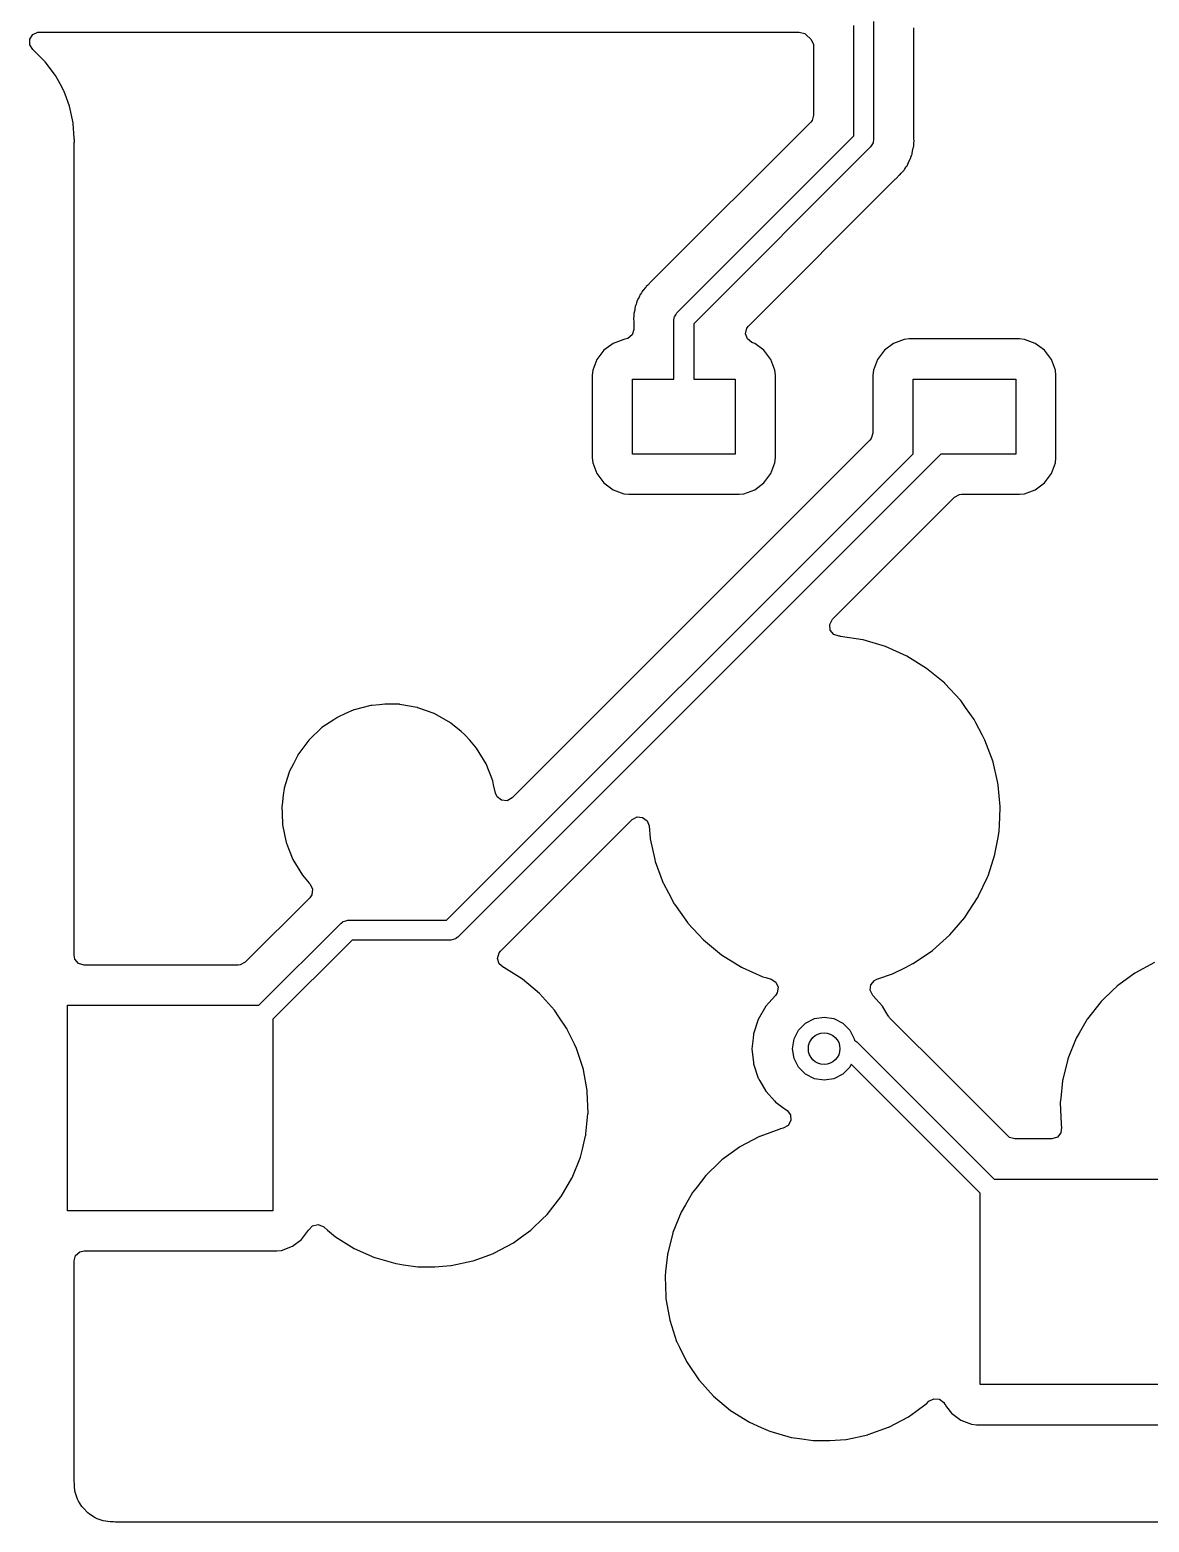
# Model space of a CAD drawing. Extents: x 3.26 to 8.16, y -5.38 to -2.28.
# Drawn here: x 6.55 to 7.108, y -5.236 to -4.493 of the extents above; entities that cross this region are included whole.
import ezdxf

# ---------------------------------------------------------------- set-up
doc = ezdxf.new("R2010")
doc.units = 0
doc.header["$MEASUREMENT"] = 0
doc.layers.add('BLACK', color=7, linetype='CONTINUOUS')

msp = doc.modelspace()

# ---------------------------------------------------------------- linework, layer by layer
at = {"layer": 'BLACK', "linetype": 'CONTINUOUS'}
for p, q in [((6.96039, -4.54578), (6.96039, -4.4908)), ((6.97023, -4.48876), (6.97023, -4.54782)), ((6.54991, -4.49758), (6.55142, -4.49523)), ((6.54991, -4.50038), (6.54991, -4.49758)), ((6.55142, -4.49523), (6.55396, -4.49407)), ((6.55396, -4.49407), (6.55467, -4.49402)), ((6.55467, -4.49402), (6.71872, -4.49402)), ((6.71872, -4.49402), (6.93324, -4.49402)), ((6.93324, -4.49402), (6.93592, -4.49481)), ((6.93592, -4.49481), (6.93674, -4.49547)), ((6.93674, -4.49547), (6.93891, -4.49764)), ((6.93891, -4.49764), (6.94025, -4.50009)), ((6.99025, -4.54641), (6.99025, -4.49186)), ((6.55142, -4.50272), (6.54991, -4.50038)), ((6.55154, -4.50282), (6.55142, -4.50272)), ((6.55755, -4.50883), (6.55154, -4.50282)), ((6.94025, -4.50009), (6.94037, -4.50115)), ((6.94037, -4.50115), (6.94037, -4.53543)), ((6.56264, -4.51563), (6.55755, -4.50883)), ((6.56494, -4.51984), (6.56264, -4.51563)), ((6.5665, -4.52269), (6.56494, -4.51984)), ((6.56671, -4.52308), (6.5665, -4.52269)), ((6.56677, -4.52325), (6.56671, -4.52308)), ((6.56744, -4.52505), (6.56677, -4.52325)), ((6.56677, -4.52325), (6.56677, -4.52325)), ((6.56968, -4.53104), (6.56744, -4.52505)), ((6.57149, -4.53934), (6.56968, -4.53104)), ((6.94037, -4.53543), (6.93958, -4.53811)), ((6.5715, -4.53952), (6.57149, -4.53934)), ((6.57202, -4.54688), (6.5715, -4.53952)), ((6.93891, -4.53894), (6.8603, -4.61756)), ((6.93958, -4.53811), (6.93891, -4.53894)), ((6.57194, -4.54991), (6.57201, -4.54909)), ((6.57194, -4.8562), (6.57194, -4.54991)), ((6.57201, -4.54909), (6.57211, -4.5485)), ((6.57206, -4.54723), (6.57202, -4.54688)), ((6.57215, -4.54782), (6.57206, -4.54723)), ((6.57211, -4.5485), (6.57214, -4.54831)), ((6.57211, -4.5485), (6.57211, -4.5485)), ((6.57214, -4.54831), (6.57215, -4.54782)), ((6.87226, -4.63391), (6.96039, -4.54578)), ((6.96937, -4.55023), (6.96879, -4.5513)), ((6.97002, -4.54922), (6.96937, -4.55023)), ((6.97006, -4.54896), (6.97002, -4.54922)), ((6.97011, -4.54887), (6.97006, -4.54896)), ((6.97023, -4.54782), (6.9701, -4.54869)), ((6.9701, -4.54869), (6.97011, -4.54887)), ((6.99027, -4.54688), (6.99025, -4.54641)), ((6.99025, -4.55017), (6.99031, -4.5494)), ((6.99025, -4.55097), (6.99025, -4.55017)), ((6.99043, -4.54861), (6.99027, -4.54688)), ((6.99031, -4.5494), (6.99038, -4.54892)), ((6.99038, -4.54892), (6.99043, -4.54861)), ((6.96879, -4.5513), (6.88066, -4.63942)), ((6.98784, -4.5586), (6.98868, -4.55707)), ((6.98868, -4.55707), (6.98876, -4.55677)), ((6.98876, -4.55677), (6.98888, -4.5563)), ((6.98876, -4.55677), (6.98876, -4.55677)), ((6.98888, -4.5563), (6.98913, -4.55556)), ((6.98913, -4.55556), (6.98932, -4.55512)), ((6.98932, -4.55512), (6.98945, -4.55483)), ((6.98945, -4.55483), (6.98972, -4.55311)), ((6.98972, -4.55311), (6.98981, -4.55266)), ((6.98981, -4.55266), (6.99017, -4.55127)), ((6.99017, -4.55127), (6.99025, -4.55097)), ((6.99017, -4.55127), (6.99017, -4.55127)), ((6.98317, -4.56523), (6.98328, -4.56512)), ((6.98328, -4.56512), (6.98405, -4.56434)), ((6.98405, -4.56434), (6.98415, -4.56422)), ((6.98415, -4.56422), (6.98445, -4.56386)), ((6.98445, -4.56386), (6.98543, -4.56282)), ((6.98543, -4.56282), (6.98564, -4.56259)), ((6.98564, -4.56259), (6.98593, -4.56208)), ((6.98593, -4.56208), (6.98603, -4.5619)), ((6.98603, -4.5619), (6.98646, -4.56125)), ((6.98646, -4.56125), (6.98675, -4.56086)), ((6.98675, -4.56086), (6.98694, -4.56062)), ((6.98694, -4.56062), (6.98764, -4.55902)), ((6.98764, -4.55902), (6.98784, -4.5586)), ((6.9079, -4.6405), (6.98075, -4.56765)), ((6.98075, -4.56765), (6.98108, -4.56735)), ((6.98108, -4.56735), (6.98133, -4.56719)), ((6.98133, -4.56719), (6.98317, -4.56523)), ((6.8541, -4.62459), (6.85398, -4.62488)), ((6.85459, -4.62396), (6.8541, -4.62459)), ((6.85502, -4.62331), (6.85459, -4.62396)), ((6.85525, -4.62288), (6.85502, -4.62331)), ((6.8554, -4.62261), (6.85525, -4.62288)), ((6.85659, -4.62134), (6.8554, -4.62261)), ((6.8569, -4.62099), (6.85659, -4.62134)), ((6.85699, -4.62086), (6.8569, -4.62099)), ((6.85777, -4.62008), (6.85699, -4.62086)), ((6.85788, -4.61997), (6.85777, -4.62008)), ((6.8595, -4.61824), (6.85788, -4.61997)), ((6.85971, -4.61802), (6.8595, -4.61824)), ((6.85997, -4.61785), (6.85971, -4.61802)), ((6.8603, -4.61756), (6.85997, -4.61785)), ((6.85133, -4.63209), (6.85123, -4.63255)), ((6.85155, -4.63068), (6.85133, -4.63209)), ((6.8516, -4.63037), (6.85155, -4.63068)), ((6.85191, -4.62964), (6.8516, -4.63037)), ((6.85217, -4.6289), (6.85191, -4.62964)), ((6.85229, -4.62843), (6.85217, -4.6289)), ((6.85237, -4.62813), (6.85229, -4.62843)), ((6.85229, -4.62843), (6.85229, -4.62843)), ((6.8532, -4.62661), (6.85237, -4.62813)), ((6.85341, -4.62619), (6.8532, -4.62661)), ((6.85398, -4.62488), (6.85341, -4.62619)), ((6.85074, -4.63581), (6.85061, -4.6366)), ((6.85061, -4.6366), (6.85064, -4.63691)), ((6.85064, -4.63691), (6.85078, -4.63833)), ((6.8508, -4.63503), (6.85074, -4.63581)), ((6.85078, -4.63833), (6.8508, -4.6388)), ((6.85123, -4.63255), (6.8508, -4.63423)), ((6.8508, -4.63423), (6.8508, -4.63503)), ((6.8508, -4.6388), (6.8508, -4.64216)), ((6.87082, -4.63739), (6.87094, -4.63652)), ((6.87082, -4.66691), (6.87082, -4.63739)), ((6.87093, -4.63634), (6.87098, -4.63624)), ((6.87094, -4.63652), (6.87093, -4.63634)), ((6.87098, -4.63624), (6.87102, -4.63599)), ((6.87102, -4.63599), (6.87168, -4.63497)), ((6.87168, -4.63497), (6.87226, -4.63391)), ((6.88066, -4.63942), (6.88066, -4.66691)), ((6.8479, -4.64668), (6.84637, -4.6471)), ((6.85001, -4.64485), (6.8479, -4.64668)), ((6.8508, -4.64216), (6.85001, -4.64485)), ((6.90646, -4.64435), (6.90705, -4.64162)), ((6.90743, -4.64697), (6.90646, -4.64435)), ((6.90705, -4.64162), (6.9079, -4.6405)), ((6.90966, -4.64865), (6.90743, -4.64697)), ((6.98802, -4.64689), (6.98557, -4.64716)), ((7.04299, -4.64689), (6.98802, -4.64689)), ((7.04544, -4.64716), (7.04299, -4.64689)), ((6.83585, -4.65261), (6.83241, -4.6572)), ((6.84044, -4.64917), (6.83585, -4.65261)), ((6.84581, -4.64716), (6.84044, -4.64917)), ((6.84637, -4.6471), (6.84581, -4.64716)), ((6.91104, -4.64917), (6.90966, -4.64865)), ((6.91563, -4.65261), (6.91104, -4.64917)), ((6.91907, -4.6572), (6.91563, -4.65261)), ((6.97561, -4.65261), (6.97217, -4.6572)), ((6.9802, -4.64917), (6.97561, -4.65261)), ((6.98557, -4.64716), (6.9802, -4.64917)), ((7.05081, -4.64917), (7.04544, -4.64716)), ((7.05539, -4.65261), (7.05081, -4.64917)), ((7.05883, -4.6572), (7.05539, -4.65261)), ((6.83241, -4.6572), (6.83039, -4.66257)), ((6.92108, -4.66257), (6.91907, -4.6572)), ((6.97217, -4.6572), (6.97016, -4.66257)), ((7.06085, -4.66257), (7.05883, -4.6572)), ((6.83039, -4.66257), (6.83013, -4.66502)), ((6.83013, -4.66502), (6.83013, -4.70621)), ((6.85015, -4.70431), (6.85015, -4.66691)), ((6.85015, -4.66691), (6.87082, -4.66691)), ((6.88066, -4.66691), (6.90133, -4.66691)), ((6.90133, -4.66691), (6.90133, -4.70431)), ((6.92135, -4.66502), (6.92108, -4.66257)), ((6.92135, -4.70621), (6.92135, -4.66502)), ((6.97016, -4.66257), (6.96989, -4.66502)), ((6.96989, -4.66502), (6.96989, -4.6939)), ((6.98991, -4.70424), (6.98991, -4.66691)), ((6.98991, -4.66691), (7.04109, -4.66691)), ((7.04109, -4.66691), (7.04109, -4.70431)), ((7.06111, -4.66502), (7.06085, -4.66257)), ((7.06111, -4.70621), (7.06111, -4.66502)), ((6.96844, -4.6974), (6.79018, -4.87566)), ((6.9691, -4.69658), (6.96844, -4.6974)), ((6.96989, -4.6939), (6.9691, -4.69658)), ((6.75756, -4.9366), (6.98991, -4.70424)), ((7.00376, -4.70431), (6.76308, -4.945)), ((6.83013, -4.70621), (6.83039, -4.70866)), ((6.90133, -4.70431), (6.85015, -4.70431)), ((6.92108, -4.70866), (6.92135, -4.70621)), ((7.04109, -4.70431), (7.00376, -4.70431)), ((7.06085, -4.70866), (7.06111, -4.70621)), ((6.83039, -4.70866), (6.83241, -4.71403)), ((6.91907, -4.71403), (6.92108, -4.70866)), ((7.05883, -4.71403), (7.06085, -4.70866)), ((6.83241, -4.71403), (6.83585, -4.71861)), ((6.83585, -4.71861), (6.84044, -4.72205)), ((6.91104, -4.72205), (6.91563, -4.71861)), ((6.91563, -4.71861), (6.91907, -4.71403)), ((7.05081, -4.72205), (7.05539, -4.71861)), ((7.05539, -4.71861), (7.05883, -4.71403)), ((6.84044, -4.72205), (6.84581, -4.72407)), ((6.84581, -4.72407), (6.84825, -4.72433)), ((6.84825, -4.72433), (6.90322, -4.72433)), ((6.90322, -4.72433), (6.90567, -4.72407)), ((6.90567, -4.72407), (6.91104, -4.72205)), ((6.94977, -4.78662), (7.0106, -4.72579)), ((7.0106, -4.72579), (7.01305, -4.72445)), ((7.01305, -4.72445), (7.01411, -4.72433)), ((7.01411, -4.72433), (7.04299, -4.72433)), ((7.04299, -4.72433), (7.04544, -4.72407)), ((7.04544, -4.72407), (7.05081, -4.72205)), ((6.9484, -4.7892), (6.94977, -4.78662)), ((6.94867, -4.79198), (6.9484, -4.7892)), ((6.9504, -4.79418), (6.94867, -4.79198)), ((6.95305, -4.79508), (6.9504, -4.79418)), ((6.95335, -4.7951), (6.95305, -4.79508)), ((6.95357, -4.79511), (6.95335, -4.7951)), ((6.95371, -4.79513), (6.95357, -4.79511)), ((6.96489, -4.7969), (6.95371, -4.79513)), ((6.95371, -4.79513), (6.95371, -4.79513)), ((6.96505, -4.79693), (6.96489, -4.7969)), ((6.96489, -4.7969), (6.96489, -4.7969)), ((6.9762, -4.80025), (6.96505, -4.79693)), ((6.9868, -4.80501), (6.9762, -4.80025)), ((6.99668, -4.81114), (6.9868, -4.80501)), ((7.00567, -4.81852), (6.99668, -4.81114)), ((7.00578, -4.81864), (7.00567, -4.81852)), ((7.01348, -4.8269), (7.00578, -4.81864)), ((6.71105, -4.83189), (6.70718, -4.83363)), ((6.71124, -4.8318), (6.71105, -4.83188)), ((6.71105, -4.83188), (6.71105, -4.83189)), ((6.71145, -4.83175), (6.71124, -4.8318)), ((6.71983, -4.82957), (6.71145, -4.83175)), ((6.71145, -4.83175), (6.71145, -4.83175)), ((6.72004, -4.82952), (6.71983, -4.82957)), ((6.71983, -4.82957), (6.71983, -4.82957)), ((6.72024, -4.8295), (6.72004, -4.82952)), ((6.72417, -4.82917), (6.72024, -4.8295)), ((6.72024, -4.8295), (6.72024, -4.8295)), ((6.7268, -4.82894), (6.72417, -4.82917)), ((6.73319, -4.82894), (6.7268, -4.82894)), ((6.73325, -4.82895), (6.73319, -4.82894)), ((6.73344, -4.82895), (6.73325, -4.82895)), ((6.73325, -4.82895), (6.73325, -4.82895)), ((6.73414, -4.82899), (6.73344, -4.82895)), ((6.7343, -4.82902), (6.73414, -4.82899)), ((6.74287, -4.83057), (6.7343, -4.82902)), ((6.7343, -4.82902), (6.7343, -4.82902)), ((6.74308, -4.8306), (6.74287, -4.83057)), ((6.74287, -4.83057), (6.74287, -4.83057)), ((6.74328, -4.83068), (6.74308, -4.8306)), ((6.75142, -4.83363), (6.74328, -4.83068)), ((6.74328, -4.83068), (6.74328, -4.83068)), ((7.0136, -4.82702), (7.01348, -4.8269)), ((7.01348, -4.8269), (7.01348, -4.8269)), ((7.01369, -4.82716), (7.0136, -4.82702)), ((7.01611, -4.83057), (7.01369, -4.82716)), ((7.01369, -4.82716), (7.01369, -4.82716)), ((7.02033, -4.8365), (7.01611, -4.83057)), ((6.7013, -4.83665), (6.69543, -4.8406)), ((6.70279, -4.83565), (6.7013, -4.83665)), ((6.70296, -4.83553), (6.70279, -4.83565)), ((6.70279, -4.83565), (6.70279, -4.83565)), ((6.70718, -4.83363), (6.70296, -4.83553)), ((6.75162, -4.8337), (6.75142, -4.83363)), ((6.75142, -4.83363), (6.75142, -4.83363)), ((6.75951, -4.8382), (6.75162, -4.8337)), ((6.75967, -4.83833), (6.75951, -4.8382)), ((6.76487, -4.84259), (6.75967, -4.83833)), ((6.75967, -4.83833), (6.75967, -4.83833)), ((7.02122, -4.8382), (7.02033, -4.8365)), ((7.02434, -4.84411), (7.02122, -4.8382)), ((6.68886, -4.84687), (6.68343, -4.85416)), ((6.69543, -4.8406), (6.68886, -4.84687)), ((6.76653, -4.84395), (6.76487, -4.84259)), ((6.76667, -4.84411), (6.76653, -4.84395)), ((6.76906, -4.84687), (6.76667, -4.84411)), ((6.76667, -4.84411), (6.76667, -4.84411)), ((6.77249, -4.85081), (6.76906, -4.84687)), ((7.02575, -4.84679), (7.02434, -4.84411)), ((7.02977, -4.8577), (7.02575, -4.84679)), ((6.68334, -4.85434), (6.68119, -4.85858)), ((6.68343, -4.85416), (6.68334, -4.85434)), ((6.7772, -4.85858), (6.77249, -4.85081)), ((6.57194, -4.95394), (6.57194, -4.8562)), ((6.67932, -4.86225), (6.679, -4.86329)), ((6.68119, -4.85858), (6.67932, -4.86225)), ((6.78053, -4.86703), (6.7772, -4.85858)), ((7.0298, -4.85786), (7.02977, -4.8577)), ((7.03194, -4.86742), (7.0298, -4.85786)), ((7.0298, -4.85786), (7.0298, -4.85786)), ((6.679, -4.86329), (6.67669, -4.87073)), ((6.78096, -4.86904), (6.78053, -4.86703)), ((6.78182, -4.87317), (6.78096, -4.86904)), ((7.0323, -4.86904), (7.03194, -4.86742)), ((7.03232, -4.86921), (7.0323, -4.86904)), ((7.03326, -4.87993), (7.03232, -4.86921)), ((6.67619, -4.8742), (6.67555, -4.87906)), ((6.67663, -4.87093), (6.67619, -4.8742)), ((6.67669, -4.87073), (6.67663, -4.87093)), ((6.67669, -4.87073), (6.67669, -4.87073)), ((6.78271, -4.87512), (6.78182, -4.87317)), ((6.78494, -4.8768), (6.78271, -4.87512)), ((6.78773, -4.877), (6.78494, -4.8768)), ((6.79018, -4.87566), (6.78773, -4.877)), ((6.67555, -4.87906), (6.67543, -4.87993)), ((6.67543, -4.87993), (6.67544, -4.88014)), ((6.67544, -4.88014), (6.67544, -4.88014)), ((6.67544, -4.88014), (6.67555, -4.88317)), ((6.67555, -4.88317), (6.67577, -4.88901)), ((7.03293, -4.88921), (7.03331, -4.88079)), ((7.03332, -4.88063), (7.03326, -4.87993)), ((7.03331, -4.88079), (7.03332, -4.88063)), ((7.03331, -4.88079), (7.03331, -4.88079)), ((6.67577, -4.88901), (6.67764, -4.8979)), ((6.78437, -4.95202), (6.84993, -4.88645)), ((6.84993, -4.88645), (6.85239, -4.88511)), ((6.85239, -4.88511), (6.85517, -4.88531)), ((6.85517, -4.88531), (6.85741, -4.88699)), ((6.85741, -4.88699), (6.85838, -4.88953)), ((6.85838, -4.88953), (6.85894, -4.89588)), ((7.03276, -4.8924), (7.03279, -4.89224)), ((7.03279, -4.89224), (7.03293, -4.88921)), ((6.67764, -4.8979), (6.67771, -4.89809)), ((6.67771, -4.89809), (6.67771, -4.89809)), ((6.67771, -4.89809), (6.67876, -4.90075)), ((6.85894, -4.89588), (6.85897, -4.89604)), ((6.85897, -4.89604), (6.85897, -4.89604)), ((6.85897, -4.89604), (6.86128, -4.90634)), ((7.03073, -4.90368), (7.03208, -4.89617)), ((7.03208, -4.89617), (7.03276, -4.8924)), ((7.03276, -4.8924), (7.03276, -4.8924)), ((6.67876, -4.90075), (6.68097, -4.90634)), ((6.68097, -4.90634), (6.68569, -4.91411)), ((6.86128, -4.90634), (6.86147, -4.90723)), ((6.86147, -4.90723), (6.86549, -4.91814)), ((7.02746, -4.91386), (7.03068, -4.90384)), ((7.03068, -4.90384), (7.03073, -4.90368)), ((7.03068, -4.90384), (7.03068, -4.90384)), ((6.68569, -4.91411), (6.68911, -4.91805)), ((7.02718, -4.91475), (7.02746, -4.91386)), ((6.68911, -4.91805), (6.68956, -4.91858)), ((6.68956, -4.91858), (6.69073, -4.92112)), ((6.69073, -4.92112), (6.69033, -4.92389)), ((6.86549, -4.91814), (6.86557, -4.91828)), ((6.86557, -4.91828), (6.86557, -4.91828)), ((6.86557, -4.91828), (6.86802, -4.92293)), ((7.02258, -4.92444), (7.02688, -4.91539)), ((7.02688, -4.91539), (7.02718, -4.91475)), ((6.68932, -4.92534), (6.65722, -4.95745)), ((6.69033, -4.92389), (6.68932, -4.92534)), ((6.86802, -4.92293), (6.87091, -4.92842)), ((6.87091, -4.92842), (6.87101, -4.92856)), ((6.87101, -4.92856), (6.87755, -4.93777)), ((7.01595, -4.93487), (7.0221, -4.92539)), ((7.0221, -4.92539), (7.02219, -4.92526)), ((7.0221, -4.92539), (7.0221, -4.92539)), ((7.02219, -4.92526), (7.02258, -4.92444)), ((6.70607, -4.93719), (6.70725, -4.93694)), ((6.70725, -4.93694), (6.70841, -4.9366)), ((6.70841, -4.9366), (6.75756, -4.9366)), ((7.0104, -4.94137), (7.01575, -4.93513)), ((7.01575, -4.93513), (7.01586, -4.93501)), ((7.01575, -4.93513), (7.01575, -4.93513)), ((7.01586, -4.93501), (7.01595, -4.93487)), ((7.01595, -4.93487), (7.01595, -4.93487)), ((6.66405, -4.97892), (6.70493, -4.93804)), ((6.70493, -4.93804), (6.70564, -4.93751)), ((6.70564, -4.93751), (6.70576, -4.93738)), ((6.70576, -4.93738), (6.70586, -4.93735)), ((6.70586, -4.93735), (6.70607, -4.93719)), ((6.87755, -4.93777), (6.87755, -4.93777)), ((6.87755, -4.93777), (6.87765, -4.9379)), ((6.87765, -4.9379), (6.87776, -4.93802)), ((6.87776, -4.93802), (6.87776, -4.93802)), ((6.87776, -4.93802), (6.88306, -4.94371)), ((6.88306, -4.94371), (6.88558, -4.9464)), ((6.99962, -4.95158), (7.00829, -4.94383)), ((7.00829, -4.94383), (7.0104, -4.94137)), ((6.71045, -4.94644), (6.67101, -4.98588)), ((6.7596, -4.94644), (6.71045, -4.94644)), ((6.76076, -4.9461), (6.7596, -4.94644)), ((6.76194, -4.94584), (6.76076, -4.9461)), ((6.76215, -4.94569), (6.76194, -4.94584)), ((6.76225, -4.94566), (6.76215, -4.94569)), ((6.76237, -4.94552), (6.76225, -4.94566)), ((6.76308, -4.945), (6.76237, -4.94552)), ((6.88558, -4.9464), (6.89456, -4.95378)), ((6.99001, -4.95812), (6.99962, -4.95158)), ((6.57239, -4.956), (6.57194, -4.95394)), ((6.57422, -4.95811), (6.57239, -4.956)), ((6.5769, -4.9589), (6.57422, -4.95811)), ((6.65371, -4.9589), (6.5769, -4.9589)), ((6.65476, -4.95879), (6.65371, -4.9589)), ((6.65722, -4.95745), (6.65476, -4.95879)), ((6.78292, -4.95557), (6.78368, -4.95288)), ((6.78373, -4.95825), (6.78292, -4.95557)), ((6.78368, -4.95288), (6.78437, -4.95202)), ((6.7857, -4.95992), (6.78373, -4.95825)), ((6.89456, -4.95378), (6.90444, -4.95991)), ((6.98612, -4.96006), (6.98986, -4.95819)), ((6.98986, -4.95819), (6.99001, -4.95812)), ((6.98986, -4.95819), (6.98986, -4.95819)), ((7.11023, -4.95769), (7.10047, -4.96288)), ((6.78567, -4.95996), (6.7857, -4.95992)), ((6.78583, -4.96004), (6.78567, -4.95996)), ((6.78598, -4.96011), (6.78583, -4.96004)), ((6.79536, -4.96597), (6.78598, -4.96011)), ((6.80383, -4.97308), (6.79536, -4.96597)), ((6.90444, -4.95991), (6.90459, -4.95998)), ((6.90459, -4.95998), (6.90459, -4.95998)), ((6.90459, -4.95998), (6.90478, -4.96006)), ((6.90478, -4.96006), (6.91505, -4.96468)), ((6.91505, -4.96468), (6.9165, -4.96511)), ((6.9165, -4.96511), (6.91917, -4.96591)), ((6.91917, -4.96591), (6.92151, -4.96743)), ((6.96895, -4.9687), (6.97074, -4.96655)), ((6.97074, -4.96655), (6.97189, -4.96598)), ((6.97189, -4.96598), (6.97229, -4.96584)), ((6.97229, -4.96584), (6.97961, -4.96332)), ((6.97961, -4.96332), (6.98612, -4.96006)), ((7.10033, -4.96298), (7.09245, -4.9687)), ((7.10047, -4.96288), (7.10033, -4.96298)), ((7.10033, -4.96298), (7.10033, -4.96298)), ((6.81123, -4.9813), (6.80383, -4.97308)), ((6.92144, -4.97398), (6.91804, -4.97775)), ((6.92226, -4.97274), (6.92144, -4.97398)), ((6.92151, -4.96743), (6.92266, -4.96997)), ((6.92266, -4.96997), (6.92226, -4.97274)), ((6.96861, -4.97147), (6.96895, -4.9687)), ((6.96982, -4.97399), (6.96861, -4.97147)), ((6.97472, -4.97943), (6.96982, -4.97399)), ((7.08967, -4.97116), (7.08356, -4.97706)), ((7.09139, -4.9695), (7.08967, -4.97116)), ((7.09152, -4.96938), (7.09139, -4.9695)), ((7.09139, -4.9695), (7.09139, -4.9695)), ((7.09245, -4.9687), (7.09152, -4.96938)), ((6.56865, -5.08128), (6.56865, -4.97892)), ((6.56865, -4.97892), (6.66405, -4.97892)), ((6.81347, -4.98461), (6.81123, -4.9813)), ((6.91653, -4.97943), (6.91277, -4.98595)), ((6.91804, -4.97775), (6.91653, -4.97943)), ((6.97653, -4.98258), (6.97472, -4.97943)), ((7.08356, -4.97706), (7.07676, -4.98577)), ((6.67101, -4.98588), (6.67101, -5.08128)), ((6.81732, -4.99032), (6.81347, -4.98461)), ((6.91277, -4.98595), (6.91044, -4.9931)), ((6.93288, -4.99132), (6.93636, -4.98783)), ((6.93636, -4.98783), (6.94075, -4.9856)), ((6.94075, -4.9856), (6.94562, -4.98483)), ((6.94562, -4.98483), (6.95049, -4.9856)), ((6.95049, -4.9856), (6.95488, -4.98783)), ((6.95488, -4.98783), (6.95836, -4.99132)), ((6.97731, -4.98392), (6.97653, -4.98258)), ((6.97766, -4.98443), (6.97731, -4.98392)), ((6.97779, -4.98455), (6.97766, -4.98443)), ((6.97795, -4.9848), (6.97779, -4.98455)), ((6.97825, -4.98513), (6.97795, -4.9848)), ((7.00807, -5.01495), (6.97825, -4.98513)), ((7.07667, -4.98592), (7.07267, -4.99285)), ((7.07676, -4.98577), (7.07667, -4.98592)), ((7.07667, -4.98592), (7.07667, -4.98592)), ((6.81742, -4.99047), (6.81732, -4.99032)), ((6.81732, -4.99032), (6.81732, -4.99032)), ((6.81768, -4.99099), (6.81742, -4.99047)), ((6.82122, -4.99825), (6.81768, -4.99099)), ((6.91021, -4.99535), (6.90966, -5.00057)), ((6.91042, -4.99335), (6.91021, -4.99535)), ((6.91044, -4.9931), (6.91042, -4.99335)), ((6.91042, -4.99335), (6.91042, -4.99335)), ((6.92987, -5.00057), (6.93064, -4.99571)), ((6.93064, -4.99571), (6.93288, -4.99132)), ((6.95836, -4.99132), (6.9606, -4.99571)), ((6.9606, -4.99571), (6.96071, -4.99644)), ((6.96071, -4.99644), (6.96083, -4.99651)), ((7.07123, -4.99535), (7.06708, -5.0056)), ((7.07267, -4.99285), (7.07123, -4.99535)), ((6.82227, -5.00041), (6.82122, -4.99825)), ((6.82568, -5.01092), (6.82227, -5.00041)), ((6.90966, -5.00057), (6.90968, -5.00083)), ((6.90968, -5.00083), (6.91036, -5.0073)), ((6.93064, -5.00544), (6.92987, -5.00057)), ((6.96083, -4.99651), (6.9619, -4.99709)), ((6.9619, -4.99709), (7.03034, -5.06553)), ((6.82571, -5.01109), (6.82568, -5.01092)), ((6.82754, -5.02145), (6.82571, -5.01109)), ((6.91036, -5.0073), (6.91044, -5.00805)), ((6.91044, -5.00805), (6.91277, -5.0152)), ((6.93288, -5.00983), (6.93064, -5.00544)), ((6.93636, -5.01331), (6.93288, -5.00983)), ((6.95836, -5.00983), (6.95488, -5.01331)), ((6.95916, -5.00827), (6.95836, -5.00983)), ((7.02338, -5.07249), (6.95916, -5.00827)), ((7.06704, -5.00577), (7.06452, -5.01588)), ((7.06708, -5.0056), (7.06704, -5.00577)), ((7.06704, -5.00577), (7.06704, -5.00577)), ((6.91277, -5.0152), (6.9129, -5.01543)), ((6.9129, -5.01543), (6.9129, -5.01543)), ((6.9129, -5.01543), (6.91352, -5.01651)), ((6.91352, -5.01651), (6.91653, -5.02171)), ((6.94075, -5.01555), (6.93636, -5.01331)), ((6.94562, -5.01632), (6.94075, -5.01555)), ((6.95049, -5.01555), (6.94562, -5.01632)), ((6.95488, -5.01331), (6.95049, -5.01555)), ((7.03718, -5.04406), (7.00807, -5.01495)), ((7.06439, -5.01651), (7.06347, -5.02521)), ((7.06441, -5.01634), (7.06439, -5.01651)), ((7.06439, -5.01651), (7.06439, -5.01651)), ((7.06452, -5.01588), (7.06441, -5.01634)), ((6.8276, -5.02181), (6.82754, -5.02145)), ((6.82761, -5.02199), (6.8276, -5.02181)), ((6.82798, -5.03269), (6.82761, -5.02199)), ((6.82761, -5.02199), (6.82761, -5.02199)), ((6.91653, -5.02171), (6.9167, -5.02191)), ((6.9167, -5.02191), (6.9167, -5.02191)), ((6.9167, -5.02191), (6.92094, -5.02662)), ((7.06347, -5.02521), (7.06325, -5.02733)), ((6.82693, -5.04295), (6.82797, -5.03304)), ((6.82797, -5.03304), (6.82799, -5.03287)), ((6.82797, -5.03304), (6.82797, -5.03304)), ((6.82799, -5.03287), (6.82798, -5.03269)), ((6.92094, -5.02662), (6.92156, -5.0273)), ((6.92156, -5.0273), (6.92177, -5.02745)), ((6.92177, -5.02745), (6.92177, -5.02745)), ((6.92177, -5.02745), (6.92432, -5.02931)), ((6.92432, -5.02931), (6.92712, -5.03134)), ((6.92712, -5.03134), (6.92882, -5.03355)), ((6.92882, -5.03355), (6.92906, -5.03634)), ((7.06325, -5.02733), (7.06326, -5.02751)), ((7.06326, -5.02751), (7.06326, -5.02751)), ((7.06326, -5.02751), (7.06363, -5.03803)), ((6.92361, -5.04058), (6.91354, -5.04424)), ((6.92377, -5.04052), (6.92361, -5.04058)), ((6.92361, -5.04058), (6.92361, -5.04058)), ((6.92394, -5.04048), (6.92377, -5.04052)), ((6.92523, -5.04021), (6.92394, -5.04048)), ((6.92394, -5.04048), (6.92394, -5.04048)), ((6.92776, -5.03881), (6.92523, -5.04021)), ((6.92906, -5.03634), (6.92776, -5.03881)), ((7.06387, -5.03969), (7.06356, -5.04247)), ((7.06363, -5.03803), (7.06364, -5.03839)), ((7.06364, -5.03839), (7.06367, -5.03856)), ((7.06367, -5.03856), (7.06367, -5.03856)), ((7.06367, -5.03856), (7.06387, -5.03969)), ((6.82516, -5.05059), (6.82679, -5.04403)), ((6.82679, -5.04403), (6.82683, -5.04386)), ((6.82679, -5.04403), (6.82679, -5.04403)), ((6.82683, -5.04386), (6.82693, -5.04295)), ((6.91338, -5.0443), (6.90362, -5.04949)), ((6.91354, -5.04424), (6.91338, -5.0443)), ((6.91354, -5.04424), (6.91354, -5.04424)), ((7.038, -5.04473), (7.03718, -5.04406)), ((7.04068, -5.04551), (7.038, -5.04473)), ((7.05898, -5.04551), (7.04068, -5.04551)), ((7.0618, -5.04464), (7.05898, -5.04551)), ((7.06356, -5.04247), (7.0618, -5.04464)), ((6.82002, -5.06485), (6.82416, -5.0546)), ((6.82416, -5.0546), (6.82516, -5.05059)), ((6.8981, -5.0535), (6.89467, -5.05599)), ((6.90348, -5.04959), (6.8981, -5.0535)), ((6.90362, -5.04949), (6.90348, -5.04959)), ((6.90348, -5.04959), (6.90348, -5.04959)), ((6.89369, -5.05694), (6.88671, -5.06367)), ((6.89454, -5.05611), (6.89369, -5.05694)), ((6.89467, -5.05599), (6.89454, -5.05611)), ((6.89454, -5.05611), (6.89454, -5.05611)), ((6.81457, -5.07428), (6.81993, -5.065)), ((6.81993, -5.065), (6.82002, -5.06485)), ((6.88231, -5.06931), (6.88017, -5.07205)), ((6.88671, -5.06367), (6.88231, -5.06931)), ((7.03034, -5.06553), (7.12574, -5.06553)), ((6.80768, -5.08314), (6.81449, -5.07443)), ((6.81449, -5.07443), (6.81457, -5.07428)), ((6.81457, -5.07428), (6.81457, -5.07428)), ((6.87982, -5.07254), (6.8765, -5.07828)), ((6.8799, -5.07239), (6.87982, -5.07254)), ((6.87982, -5.07254), (6.87982, -5.07254)), ((6.88017, -5.07205), (6.8799, -5.07239)), ((7.02338, -5.1679), (7.02338, -5.07249)), ((6.67101, -5.08128), (6.56865, -5.08128)), ((6.80501, -5.08572), (6.80768, -5.08314)), ((6.87438, -5.08197), (6.87023, -5.09222)), ((6.8765, -5.07828), (6.87438, -5.08197)), ((6.68532, -5.09558), (6.68876, -5.09099)), ((6.68876, -5.09099), (6.68885, -5.09074)), ((6.68885, -5.09074), (6.6908, -5.08879)), ((6.6908, -5.08879), (6.69353, -5.0882)), ((6.69353, -5.0882), (6.69636, -5.08935)), ((6.69636, -5.08935), (6.69824, -5.09092)), ((6.69824, -5.09092), (6.70218, -5.09423)), ((6.79491, -5.09432), (6.79958, -5.09092)), ((6.79958, -5.09092), (6.79972, -5.09082)), ((6.79958, -5.09092), (6.79958, -5.09092)), ((6.79972, -5.09082), (6.80053, -5.09004)), ((6.80053, -5.09004), (6.80501, -5.08572)), ((6.87019, -5.09239), (6.8677, -5.10237)), ((6.87023, -5.09222), (6.87019, -5.09239)), ((6.87019, -5.09239), (6.87019, -5.09239)), ((6.67536, -5.10103), (6.68073, -5.09902)), ((6.68073, -5.09902), (6.68532, -5.09558)), ((6.70218, -5.09423), (6.71156, -5.10009)), ((6.71156, -5.10009), (6.72166, -5.10459)), ((6.78101, -5.10251), (6.79078, -5.09732)), ((6.79078, -5.09732), (6.79491, -5.09432)), ((6.57194, -5.10626), (6.57273, -5.10358)), ((6.57194, -5.21547), (6.57194, -5.10626)), ((6.57273, -5.10358), (6.57484, -5.10175)), ((6.57484, -5.10175), (6.5769, -5.1013)), ((6.5769, -5.1013), (6.67291, -5.1013)), ((6.67291, -5.1013), (6.67536, -5.10103)), ((6.72166, -5.10459), (6.72183, -5.10464)), ((6.72183, -5.10464), (6.72183, -5.10464)), ((6.72183, -5.10464), (6.72986, -5.10694)), ((6.72986, -5.10694), (6.73229, -5.10764)), ((6.73229, -5.10764), (6.73246, -5.10766)), ((6.73246, -5.10766), (6.73246, -5.10766)), ((6.73246, -5.10766), (6.73613, -5.10818)), ((6.7598, -5.1086), (6.77062, -5.1063)), ((6.77062, -5.1063), (6.77078, -5.10624)), ((6.77078, -5.10624), (6.78085, -5.10257)), ((6.77078, -5.10624), (6.77078, -5.10624)), ((6.78085, -5.10257), (6.78101, -5.10251)), ((6.78085, -5.10257), (6.78085, -5.10257)), ((6.86754, -5.10312), (6.86665, -5.11161)), ((6.86756, -5.10295), (6.86754, -5.10312)), ((6.86754, -5.10312), (6.86754, -5.10312)), ((6.8677, -5.10237), (6.86756, -5.10295)), ((6.73613, -5.10818), (6.74324, -5.10917)), ((6.74324, -5.10917), (6.75153, -5.10917)), ((6.75153, -5.10917), (6.75162, -5.10917)), ((6.75162, -5.10917), (6.75963, -5.10861)), ((6.75162, -5.10917), (6.75162, -5.10917)), ((6.75963, -5.10861), (6.7598, -5.1086)), ((6.75963, -5.10861), (6.75963, -5.10861)), ((6.86665, -5.11161), (6.8664, -5.11395)), ((6.8664, -5.11395), (6.86641, -5.11412)), ((6.86641, -5.11412), (6.86641, -5.11412)), ((6.86641, -5.11412), (6.86675, -5.12396)), ((6.86675, -5.12396), (6.86679, -5.125)), ((6.86679, -5.125), (6.86682, -5.12517)), ((6.86682, -5.12517), (6.86682, -5.12517)), ((6.86682, -5.12517), (6.86744, -5.1287)), ((6.86744, -5.1287), (6.86871, -5.13589)), ((6.86871, -5.13589), (6.87212, -5.14641)), ((6.87212, -5.14641), (6.8722, -5.14656)), ((6.8722, -5.14656), (6.8722, -5.14656)), ((6.8722, -5.14656), (6.87354, -5.14931)), ((6.87354, -5.14931), (6.87697, -5.15635)), ((6.87697, -5.15635), (6.87707, -5.15649)), ((6.87707, -5.15649), (6.87707, -5.15649)), ((6.87707, -5.15649), (6.8777, -5.15743)), ((6.8777, -5.15743), (6.88316, -5.16552)), ((6.88316, -5.16552), (6.88327, -5.16565)), ((6.88327, -5.16565), (6.88327, -5.16565)), ((6.88327, -5.16565), (6.88345, -5.16584)), ((6.88345, -5.16584), (6.89056, -5.17373)), ((6.89056, -5.17373), (6.89903, -5.18084)), ((7.12574, -5.1679), (7.02338, -5.1679)), ((6.89903, -5.18084), (6.90841, -5.1867)), ((6.98763, -5.18394), (6.99127, -5.18129)), ((6.99127, -5.18129), (6.99643, -5.17754)), ((6.99643, -5.17754), (6.99657, -5.17744)), ((6.99643, -5.17754), (6.99643, -5.17754)), ((6.99657, -5.17744), (6.9978, -5.17625)), ((6.9978, -5.17625), (7.00028, -5.17495)), ((7.00028, -5.17495), (7.00306, -5.1752)), ((7.00306, -5.1752), (7.00527, -5.17692)), ((7.00527, -5.17692), (7.00553, -5.17733)), ((7.00553, -5.17733), (7.00564, -5.17761)), ((7.00564, -5.17761), (7.00585, -5.17789)), ((7.00585, -5.17789), (7.00585, -5.17789)), ((7.00585, -5.17789), (7.00666, -5.17897)), ((7.00666, -5.17897), (7.00908, -5.1822)), ((7.00908, -5.1822), (7.01366, -5.18564)), ((6.90841, -5.1867), (6.91425, -5.18931)), ((6.91425, -5.18931), (6.91776, -5.19087)), ((6.96763, -5.19285), (6.9777, -5.18919)), ((6.9777, -5.18919), (6.97786, -5.18913)), ((6.9777, -5.18919), (6.9777, -5.18919)), ((6.97786, -5.18913), (6.98763, -5.18394)), ((7.01366, -5.18564), (7.01903, -5.18765)), ((7.01903, -5.18765), (7.02148, -5.18791)), ((7.02148, -5.18791), (7.12763, -5.18791)), ((6.91776, -5.19087), (6.91851, -5.1912)), ((6.91851, -5.1912), (6.92914, -5.19425)), ((6.92914, -5.19425), (6.92931, -5.19427)), ((6.92931, -5.19427), (6.92931, -5.19427)), ((6.92931, -5.19427), (6.93336, -5.19484)), ((6.93336, -5.19484), (6.94009, -5.19579)), ((6.94009, -5.19579), (6.94838, -5.19579)), ((6.94838, -5.19579), (6.94847, -5.19578)), ((6.94847, -5.19578), (6.95648, -5.19522)), ((6.94847, -5.19578), (6.94847, -5.19578)), ((6.95648, -5.19522), (6.95665, -5.19521)), ((6.95648, -5.19522), (6.95648, -5.19522)), ((6.95665, -5.19521), (6.96747, -5.19291)), ((6.96747, -5.19291), (6.96763, -5.19285)), ((6.96763, -5.19285), (6.96763, -5.19285)), ((6.57198, -5.21611), (6.57194, -5.21547)), ((6.57214, -5.21735), (6.57198, -5.21611)), ((6.57209, -5.2177), (6.57214, -5.21735)), ((6.57209, -5.21805), (6.57209, -5.2177)), ((6.57213, -5.21806), (6.57209, -5.21805)), ((6.57212, -5.21867), (6.57213, -5.21806)), ((6.57236, -5.22086), (6.57212, -5.21867)), ((6.57261, -5.22194), (6.57236, -5.22086)), ((6.57352, -5.22454), (6.57261, -5.22194)), ((6.57367, -5.22497), (6.57352, -5.22454)), ((6.57415, -5.22597), (6.57367, -5.22497)), ((6.57587, -5.2287), (6.57415, -5.22597)), ((6.57656, -5.22957), (6.57587, -5.2287)), ((6.57883, -5.23184), (6.57656, -5.22957)), ((6.5797, -5.23253), (6.57883, -5.23184)), ((6.58242, -5.23424), (6.5797, -5.23253)), ((6.58342, -5.23473), (6.58242, -5.23424)), ((6.58646, -5.23579), (6.58342, -5.23473)), ((6.58754, -5.23604), (6.58646, -5.23579)), ((6.58999, -5.23631), (6.58754, -5.23604)), ((6.59118, -5.2363), (6.58999, -5.23631)), ((6.59119, -5.2363), (6.59118, -5.2363)), ((6.59154, -5.23625), (6.59119, -5.2363)), ((6.59119, -5.2363), (6.59119, -5.2363)), ((6.59247, -5.2364), (6.59154, -5.23625)), ((6.59324, -5.23646), (6.59247, -5.2364)), ((7.19974, -5.23646), (6.59324, -5.23646))]:
    msp.add_line(p, q, dxfattribs=at)
at = {"layer": 'BLACK'}
msp.add_circle((6.94562, -5.00057), 0.00787, dxfattribs=at)

doc.saveas('drawing.dxf')
